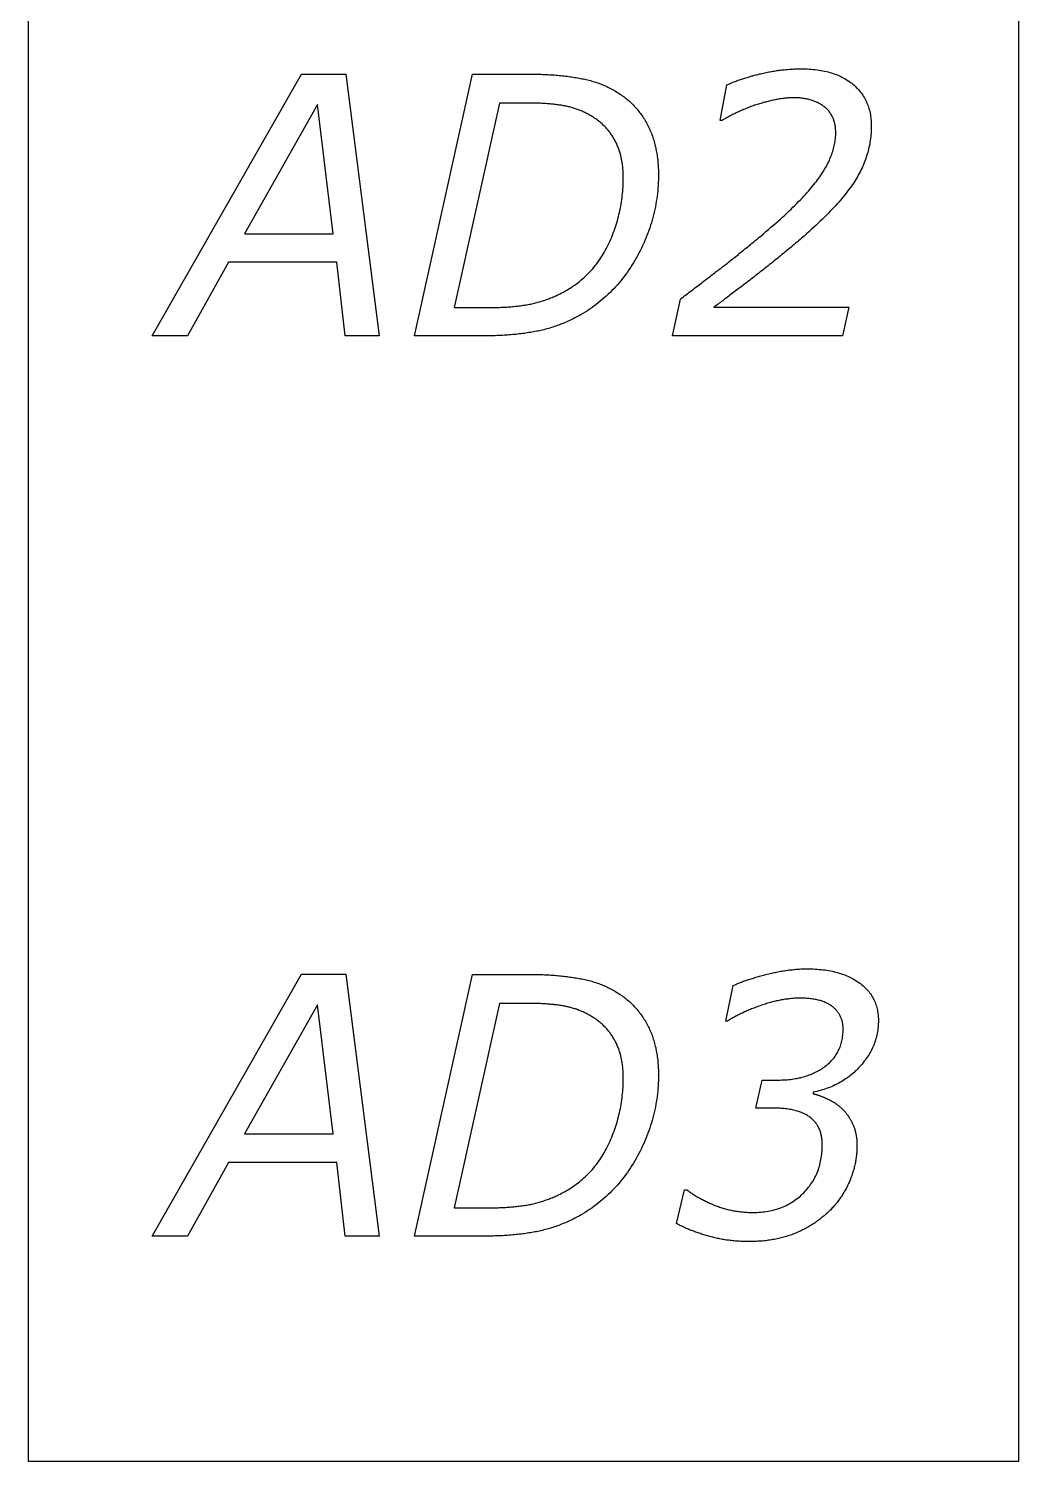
# Model space of a CAD drawing. Extents: x 0.1 to 3.8, y 0.1 to 10.9.
# Drawn here: x 0.062 to 1.938, y 0.062 to 2.778 of the extents above; entities that cross this region are included whole.
import ezdxf

# ---------------------------------------------------------------- set-up
doc = ezdxf.new("R2010")
doc.units = 0
doc.layers.add('CAPA_1', color=7, linetype='CONTINUOUS')

msp = doc.modelspace()

# ---------------------------------------------------------------- linework, layer by layer
at = {"layer": 'CAPA_1', "color": 7}
for points in [[(0.0621, 9.9379), (1.9379, 9.9379), (1.9379, 0.0621), (0.0621, 0.0621)], [(0.7263, 2.1955), (0.6622, 2.1955), (0.6462, 2.3352), (0.4412, 2.3352), (0.3632, 2.1955), (0.2965, 2.1955), (0.5794, 2.6918), (0.6631, 2.6918)], [(0.6392, 2.3892), (0.6095, 2.6342), (0.4715, 2.3892)], [(0.7263, 0.489), (0.6622, 0.489), (0.6462, 0.6287), (0.4412, 0.6287), (0.3632, 0.489), (0.2965, 0.489), (0.5794, 0.9853), (0.6631, 0.9853)], [(0.6392, 0.6827), (0.6095, 0.9276), (0.4715, 0.6827)]]:
    msp.add_lwpolyline(points, close=True, dxfattribs=at)
for points in [[(0.9218, 2.1954), (0.7934, 2.1954), (0.9033, 2.6917), (1.0138, 2.6917)], [(1.0138, 2.6917), (1.0171, 2.6917), (1.0204, 2.6916), (1.0237, 2.6916), (1.027, 2.6915), (1.0302, 2.6915), (1.0334, 2.6914), (1.0367, 2.6912), (1.0398, 2.6911), (1.043, 2.691), (1.0462, 2.6908), (1.0493, 2.6906), (1.0524, 2.6904), (1.0555, 2.6902), (1.0586, 2.69), (1.0617, 2.6898), (1.0647, 2.6895), (1.0677, 2.6892), (1.0707, 2.6889), (1.0737, 2.6886), (1.0767, 2.6883), (1.0796, 2.6879), (1.0825, 2.6875), (1.0854, 2.6872), (1.0883, 2.6868), (1.0912, 2.6863), (1.094, 2.6859), (1.0969, 2.6855), (1.0997, 2.685), (1.1025, 2.6845), (1.1052, 2.684), (1.108, 2.6835)], [(1.3855, 2.6711), (1.3871, 2.6719), (1.3888, 2.6727), (1.3905, 2.6734), (1.3922, 2.6742), (1.394, 2.6749), (1.3958, 2.6757), (1.3976, 2.6764), (1.3995, 2.6771), (1.4013, 2.6778), (1.4032, 2.6786), (1.4052, 2.6793), (1.4071, 2.68), (1.4091, 2.6807), (1.4111, 2.6814), (1.4132, 2.6821), (1.4153, 2.6828), (1.4174, 2.6835), (1.4195, 2.6841), (1.4217, 2.6848), (1.4239, 2.6855), (1.4261, 2.6861), (1.4284, 2.6868), (1.4307, 2.6875), (1.433, 2.6881), (1.4353, 2.6887), (1.4377, 2.6894), (1.4401, 2.69), (1.4425, 2.6906), (1.445, 2.6912), (1.4475, 2.6919), (1.45, 2.6925)], [(1.45, 2.6925), (1.4525, 2.6931), (1.4551, 2.6936), (1.4576, 2.6942), (1.4601, 2.6947), (1.4626, 2.6952), (1.4651, 2.6957), (1.4676, 2.6962), (1.4701, 2.6966), (1.4725, 2.697), (1.475, 2.6974), (1.4775, 2.6978), (1.4799, 2.6982), (1.4824, 2.6986), (1.4848, 2.6989), (1.4873, 2.6992), (1.4897, 2.6995), (1.4921, 2.6998), (1.4945, 2.7), (1.497, 2.7003), (1.4994, 2.7005), (1.5018, 2.7007), (1.5042, 2.7009), (1.5065, 2.7011), (1.5089, 2.7012), (1.5113, 2.7013), (1.5136, 2.7014), (1.516, 2.7015), (1.5184, 2.7016), (1.5207, 2.7016), (1.523, 2.7017), (1.5254, 2.7017)], [(1.5254, 2.7017), (1.5295, 2.7016), (1.5335, 2.7015), (1.5375, 2.7014), (1.5414, 2.7012), (1.5453, 2.7009), (1.5491, 2.7006), (1.5529, 2.7002), (1.5565, 2.6997), (1.5602, 2.6992), (1.5637, 2.6986), (1.5672, 2.698), (1.5707, 2.6973), (1.574, 2.6965), (1.5774, 2.6957), (1.5806, 2.6948), (1.5838, 2.6939), (1.5869, 2.6928), (1.59, 2.6918), (1.593, 2.6907), (1.596, 2.6895), (1.5989, 2.6882), (1.6017, 2.6869), (1.6045, 2.6855), (1.6072, 2.6841), (1.6098, 2.6826), (1.6124, 2.681), (1.6149, 2.6794), (1.6174, 2.6777), (1.6198, 2.676), (1.6221, 2.6742), (1.6244, 2.6723)], [(1.108, 2.6835), (1.1107, 2.683), (1.1135, 2.6825), (1.1162, 2.6819), (1.1189, 2.6814), (1.1216, 2.6807), (1.1243, 2.6801), (1.1269, 2.6794), (1.1296, 2.6786), (1.1322, 2.6778), (1.1348, 2.677), (1.1374, 2.6762), (1.14, 2.6753), (1.1426, 2.6744), (1.1451, 2.6734), (1.1477, 2.6724), (1.1502, 2.6714), (1.1527, 2.6703), (1.1552, 2.6692), (1.1577, 2.6681), (1.1601, 2.6669), (1.1626, 2.6657), (1.165, 2.6644), (1.1674, 2.6632), (1.1698, 2.6618), (1.1722, 2.6605), (1.1746, 2.6591), (1.1769, 2.6576), (1.1793, 2.6562), (1.1816, 2.6546), (1.1839, 2.6531), (1.1862, 2.6515)], [(1.3759, 2.6035), (1.3727, 2.6035), (1.3855, 2.6711)], [(1.6244, 2.6723), (1.6266, 2.6705), (1.6287, 2.6685), (1.6308, 2.6665), (1.6328, 2.6645), (1.6347, 2.6624), (1.6365, 2.6603), (1.6383, 2.6582), (1.64, 2.656), (1.6417, 2.6538), (1.6432, 2.6515), (1.6447, 2.6492), (1.6461, 2.6468), (1.6474, 2.6444), (1.6487, 2.6419), (1.6499, 2.6394), (1.651, 2.6369), (1.6521, 2.6343), (1.6531, 2.6317), (1.654, 2.629), (1.6548, 2.6263), (1.6556, 2.6236), (1.6563, 2.6208), (1.6569, 2.6179), (1.6574, 2.6151), (1.6579, 2.6121), (1.6583, 2.6092), (1.6586, 2.6062), (1.6589, 2.6031), (1.659, 2.6), (1.6591, 2.5969), (1.6592, 2.5937)], [(1.0074, 2.6368), (0.9547, 2.6368), (0.8685, 2.2491), (0.9346, 2.2491)], [(1.0818, 2.6306), (1.0799, 2.631), (1.0779, 2.6314), (1.076, 2.6318), (1.0739, 2.6321), (1.0719, 2.6325), (1.0698, 2.6328), (1.0677, 2.6331), (1.0656, 2.6334), (1.0634, 2.6337), (1.0612, 2.634), (1.059, 2.6342), (1.0567, 2.6345), (1.0544, 2.6347), (1.0521, 2.6349), (1.0497, 2.6351), (1.0473, 2.6353), (1.0449, 2.6355), (1.0424, 2.6357), (1.0399, 2.6359), (1.0374, 2.636), (1.0348, 2.6361), (1.0322, 2.6363), (1.0296, 2.6364), (1.0269, 2.6365), (1.0242, 2.6365), (1.0215, 2.6366), (1.0187, 2.6367), (1.0159, 2.6367), (1.0131, 2.6367), (1.0103, 2.6368), (1.0074, 2.6368)], [(1.1862, 2.6515), (1.1884, 2.65), (1.1905, 2.6484), (1.1926, 2.6468), (1.1947, 2.6452), (1.1967, 2.6435), (1.1987, 2.6418), (1.2007, 2.6401), (1.2026, 2.6383), (1.2045, 2.6365), (1.2064, 2.6347), (1.2082, 2.6329), (1.21, 2.631), (1.2118, 2.6291), (1.2135, 2.6271), (1.2152, 2.6252), (1.2169, 2.6232), (1.2185, 2.6211), (1.2201, 2.6191), (1.2217, 2.617), (1.2233, 2.6149), (1.2248, 2.6127), (1.2262, 2.6105), (1.2277, 2.6083), (1.2291, 2.6061), (1.2304, 2.6038), (1.2318, 2.6015), (1.2331, 2.5991), (1.2343, 2.5968), (1.2356, 2.5944), (1.2368, 2.592), (1.238, 2.5895)], [(1.4474, 2.6355), (1.4451, 2.6347), (1.4428, 2.634), (1.4404, 2.6332), (1.4381, 2.6325), (1.4357, 2.6316), (1.4334, 2.6308), (1.4311, 2.63), (1.4287, 2.6291), (1.4264, 2.6282), (1.4241, 2.6273), (1.4218, 2.6264), (1.4195, 2.6254), (1.4171, 2.6245), (1.4148, 2.6235), (1.4125, 2.6225), (1.4102, 2.6214), (1.4079, 2.6204), (1.4056, 2.6193), (1.4033, 2.6182), (1.401, 2.6171), (1.3987, 2.616), (1.3964, 2.6148), (1.3941, 2.6136), (1.3918, 2.6124), (1.3896, 2.6112), (1.3873, 2.61), (1.385, 2.6087), (1.3827, 2.6075), (1.3805, 2.6062), (1.3782, 2.6048), (1.3759, 2.6035)], [(1.5126, 2.6468), (1.5108, 2.6468), (1.5089, 2.6468), (1.507, 2.6467), (1.5051, 2.6466), (1.5032, 2.6465), (1.5013, 2.6464), (1.4993, 2.6462), (1.4974, 2.6461), (1.4954, 2.6459), (1.4934, 2.6456), (1.4914, 2.6454), (1.4893, 2.6451), (1.4873, 2.6448), (1.4852, 2.6445), (1.4831, 2.6442), (1.481, 2.6438), (1.4789, 2.6434), (1.4768, 2.643), (1.4746, 2.6425), (1.4725, 2.6421), (1.4703, 2.6416), (1.4681, 2.6411), (1.4659, 2.6406), (1.4636, 2.64), (1.4614, 2.6394), (1.4591, 2.6388), (1.4568, 2.6382), (1.4545, 2.6376), (1.4522, 2.6369), (1.4498, 2.6362), (1.4474, 2.6355)], [(1.5694, 2.6302), (1.568, 2.6312), (1.5665, 2.6322), (1.5651, 2.6332), (1.5635, 2.6342), (1.562, 2.6351), (1.5604, 2.636), (1.5588, 2.6368), (1.5572, 2.6376), (1.5556, 2.6384), (1.5539, 2.6392), (1.5522, 2.6399), (1.5505, 2.6406), (1.5487, 2.6412), (1.5469, 2.6418), (1.5451, 2.6424), (1.5433, 2.6429), (1.5414, 2.6434), (1.5395, 2.6439), (1.5376, 2.6443), (1.5357, 2.6447), (1.5337, 2.6451), (1.5317, 2.6454), (1.5297, 2.6457), (1.5277, 2.646), (1.5256, 2.6462), (1.5235, 2.6464), (1.5214, 2.6465), (1.5192, 2.6467), (1.517, 2.6467), (1.5148, 2.6468), (1.5126, 2.6468)], [(1.137, 2.6066), (1.1354, 2.6078), (1.1337, 2.6089), (1.132, 2.61), (1.1303, 2.6111), (1.1286, 2.6121), (1.1269, 2.6131), (1.1252, 2.6141), (1.1235, 2.6151), (1.1217, 2.6161), (1.12, 2.617), (1.1182, 2.6179), (1.1165, 2.6188), (1.1147, 2.6196), (1.113, 2.6204), (1.1112, 2.6212), (1.1094, 2.622), (1.1076, 2.6228), (1.1058, 2.6235), (1.104, 2.6242), (1.1022, 2.6249), (1.1004, 2.6255), (1.0986, 2.6261), (1.0967, 2.6267), (1.0949, 2.6273), (1.093, 2.6279), (1.0912, 2.6284), (1.0893, 2.6289), (1.0874, 2.6294), (1.0856, 2.6298), (1.0837, 2.6302), (1.0818, 2.6306)], [(1.5918, 2.5808), (1.5918, 2.5829), (1.5917, 2.585), (1.5916, 2.587), (1.5914, 2.589), (1.5912, 2.5909), (1.591, 2.5929), (1.5907, 2.5948), (1.5903, 2.5966), (1.5899, 2.5984), (1.5895, 2.6002), (1.589, 2.602), (1.5884, 2.6037), (1.5879, 2.6054), (1.5872, 2.6071), (1.5866, 2.6087), (1.5858, 2.6103), (1.5851, 2.6118), (1.5843, 2.6134), (1.5834, 2.6149), (1.5825, 2.6163), (1.5815, 2.6177), (1.5805, 2.6191), (1.5795, 2.6205), (1.5784, 2.6218), (1.5773, 2.6231), (1.5761, 2.6244), (1.5748, 2.6256), (1.5736, 2.6268), (1.5722, 2.6279), (1.5709, 2.6291), (1.5694, 2.6302)], [(1.176, 2.5607), (1.1752, 2.5624), (1.1743, 2.5642), (1.1734, 2.5659), (1.1725, 2.5677), (1.1715, 2.5694), (1.1705, 2.571), (1.1695, 2.5727), (1.1685, 2.5743), (1.1674, 2.5759), (1.1664, 2.5775), (1.1652, 2.5791), (1.1641, 2.5807), (1.1629, 2.5822), (1.1617, 2.5838), (1.1605, 2.5853), (1.1592, 2.5867), (1.158, 2.5882), (1.1566, 2.5896), (1.1553, 2.5911), (1.1539, 2.5925), (1.1525, 2.5939), (1.1511, 2.5952), (1.1497, 2.5966), (1.1482, 2.5979), (1.1467, 2.5992), (1.1451, 2.6005), (1.1436, 2.6018), (1.142, 2.603), (1.1404, 2.6042), (1.1387, 2.6054), (1.137, 2.6066)], [(1.238, 2.5895), (1.2391, 2.587), (1.2402, 2.5845), (1.2412, 2.582), (1.2423, 2.5795), (1.2433, 2.5769), (1.2442, 2.5743), (1.2451, 2.5717), (1.246, 2.569), (1.2468, 2.5664), (1.2476, 2.5637), (1.2484, 2.5609), (1.2491, 2.5582), (1.2498, 2.5554), (1.2505, 2.5526), (1.2511, 2.5498), (1.2516, 2.5469), (1.2522, 2.544), (1.2527, 2.5411), (1.2532, 2.5382), (1.2536, 2.5352), (1.254, 2.5322), (1.2543, 2.5292), (1.2546, 2.5261), (1.2549, 2.5231), (1.2552, 2.52), (1.2554, 2.5168), (1.2555, 2.5137), (1.2557, 2.5105), (1.2558, 2.5073), (1.2558, 2.5041), (1.2558, 2.5008)], [(1.5595, 2.4942), (1.5616, 2.4971), (1.5636, 2.4999), (1.5655, 2.5028), (1.5673, 2.5057), (1.5691, 2.5085), (1.5708, 2.5114), (1.5725, 2.5142), (1.574, 2.517), (1.5756, 2.5199), (1.577, 2.5227), (1.5784, 2.5255), (1.5797, 2.5283), (1.5809, 2.5312), (1.5821, 2.534), (1.5832, 2.5368), (1.5842, 2.5396), (1.5852, 2.5423), (1.5861, 2.5451), (1.587, 2.5479), (1.5877, 2.5507), (1.5884, 2.5534), (1.5891, 2.5562), (1.5896, 2.559), (1.5902, 2.5617), (1.5906, 2.5645), (1.591, 2.5672), (1.5913, 2.5699), (1.5915, 2.5727), (1.5917, 2.5754), (1.5918, 2.5781), (1.5918, 2.5808)], [(1.6592, 2.5937), (1.6592, 2.5902), (1.6591, 2.5868), (1.6589, 2.5834), (1.6587, 2.5799), (1.6584, 2.5765), (1.6581, 2.5731), (1.6577, 2.5697), (1.6572, 2.5664), (1.6567, 2.563), (1.6561, 2.5597), (1.6555, 2.5563), (1.6548, 2.553), (1.654, 2.5497), (1.6532, 2.5464), (1.6523, 2.5431), (1.6514, 2.5398), (1.6503, 2.5365), (1.6493, 2.5333), (1.6481, 2.53), (1.647, 2.5268), (1.6457, 2.5236), (1.6444, 2.5204), (1.643, 2.5172), (1.6416, 2.514), (1.6401, 2.5108), (1.6385, 2.5077), (1.6369, 2.5045), (1.6352, 2.5014), (1.6335, 2.4983), (1.6317, 2.4951), (1.6298, 2.492)], [(1.1891, 2.4954), (1.1891, 2.4978), (1.189, 2.5002), (1.189, 2.5026), (1.1889, 2.505), (1.1887, 2.5074), (1.1886, 2.5097), (1.1884, 2.512), (1.1882, 2.5143), (1.188, 2.5165), (1.1877, 2.5188), (1.1874, 2.521), (1.1871, 2.5232), (1.1868, 2.5254), (1.1864, 2.5275), (1.186, 2.5296), (1.1856, 2.5318), (1.1852, 2.5338), (1.1847, 2.5359), (1.1842, 2.5379), (1.1836, 2.54), (1.1831, 2.5419), (1.1825, 2.5439), (1.1819, 2.5459), (1.1812, 2.5478), (1.1806, 2.5497), (1.1799, 2.5516), (1.1792, 2.5534), (1.1784, 2.5553), (1.1776, 2.5571), (1.1768, 2.5589), (1.176, 2.5607)], [(1.2558, 2.5015), (1.2558, 2.4963), (1.2557, 2.4911), (1.2555, 2.4859), (1.2552, 2.4807), (1.2548, 2.4755), (1.2544, 2.4704), (1.2538, 2.4652), (1.2532, 2.4601), (1.2525, 2.455), (1.2517, 2.4499), (1.2508, 2.4449), (1.2499, 2.4399), (1.2489, 2.4348), (1.2478, 2.4298), (1.2466, 2.4248), (1.2453, 2.4199), (1.2439, 2.4149), (1.2425, 2.41), (1.241, 2.4051), (1.2394, 2.4002), (1.2377, 2.3953), (1.2359, 2.3904), (1.234, 2.3856), (1.2321, 2.3808), (1.2301, 2.376), (1.228, 2.3712), (1.2258, 2.3664), (1.2235, 2.3617), (1.2212, 2.3569), (1.2187, 2.3522), (1.2162, 2.3475)], [(1.2558, 2.5008), (1.2558, 2.5015)], [(1.1623, 2.3716), (1.164, 2.3754), (1.1656, 2.3791), (1.1672, 2.3829), (1.1687, 2.3867), (1.1702, 2.3905), (1.1716, 2.3943), (1.173, 2.3982), (1.1743, 2.402), (1.1756, 2.4059), (1.1768, 2.4098), (1.1779, 2.4137), (1.179, 2.4176), (1.18, 2.4215), (1.181, 2.4255), (1.1819, 2.4294), (1.1828, 2.4334), (1.1836, 2.4374), (1.1844, 2.4414), (1.1851, 2.4454), (1.1857, 2.4494), (1.1863, 2.4534), (1.1868, 2.4575), (1.1873, 2.4615), (1.1877, 2.4656), (1.1881, 2.4697), (1.1884, 2.4738), (1.1886, 2.478), (1.1888, 2.4821), (1.189, 2.4863), (1.1891, 2.4904), (1.1891, 2.4946)], [(1.1891, 2.4946), (1.1891, 2.4954)], [(1.4497, 2.3848), (1.4547, 2.389), (1.4595, 2.3931), (1.4643, 2.3972), (1.469, 2.4013), (1.4736, 2.4053), (1.4781, 2.4092), (1.4825, 2.4131), (1.4868, 2.417), (1.4911, 2.4208), (1.4952, 2.4246), (1.4992, 2.4284), (1.5031, 2.4321), (1.507, 2.4357), (1.5107, 2.4393), (1.5143, 2.4429), (1.5179, 2.4464), (1.5213, 2.4499), (1.5247, 2.4533), (1.5279, 2.4567), (1.5311, 2.4601), (1.5342, 2.4634), (1.5371, 2.4667), (1.54, 2.4699), (1.5428, 2.4731), (1.5455, 2.4762), (1.548, 2.4793), (1.5505, 2.4824), (1.5529, 2.4854), (1.5552, 2.4884), (1.5574, 2.4913), (1.5595, 2.4942)], [(1.6298, 2.492), (1.6279, 2.4889), (1.6258, 2.4858), (1.6237, 2.4826), (1.6215, 2.4795), (1.6192, 2.4762), (1.6168, 2.473), (1.6143, 2.4697), (1.6117, 2.4663), (1.609, 2.463), (1.6063, 2.4596), (1.6034, 2.4562), (1.6005, 2.4527), (1.5974, 2.4492), (1.5943, 2.4457), (1.5911, 2.4421), (1.5877, 2.4385), (1.5843, 2.4349), (1.5808, 2.4313), (1.5772, 2.4276), (1.5735, 2.4239), (1.5698, 2.4201), (1.5659, 2.4163), (1.5619, 2.4125), (1.5579, 2.4086), (1.5538, 2.4047), (1.5495, 2.4008), (1.5452, 2.3969), (1.5408, 2.3929), (1.5363, 2.3889), (1.5317, 2.3848), (1.527, 2.3807)], [(1.084, 2.2833), (1.0873, 2.2853), (1.0906, 2.2873), (1.0937, 2.2894), (1.0969, 2.2916), (1.1, 2.2938), (1.103, 2.2961), (1.106, 2.2985), (1.1089, 2.3009), (1.1118, 2.3033), (1.1146, 2.3058), (1.1174, 2.3084), (1.1201, 2.311), (1.1228, 2.3137), (1.1254, 2.3165), (1.128, 2.3193), (1.1305, 2.3221), (1.133, 2.325), (1.1354, 2.328), (1.1378, 2.331), (1.1401, 2.3341), (1.1424, 2.3372), (1.1446, 2.3404), (1.1468, 2.3436), (1.1489, 2.3469), (1.151, 2.3503), (1.153, 2.3537), (1.1549, 2.3572), (1.1568, 2.3607), (1.1587, 2.3643), (1.1605, 2.3679), (1.1623, 2.3716)], [(1.3737, 2.3235), (1.3757, 2.3251), (1.3778, 2.3267), (1.3799, 2.3284), (1.382, 2.33), (1.3842, 2.3317), (1.3864, 2.3334), (1.3886, 2.3352), (1.3908, 2.3369), (1.3931, 2.3387), (1.3954, 2.3406), (1.3977, 2.3424), (1.4001, 2.3443), (1.4024, 2.3462), (1.4048, 2.3481), (1.4073, 2.35), (1.4097, 2.352), (1.4122, 2.354), (1.4147, 2.3561), (1.4172, 2.3581), (1.4198, 2.3602), (1.4224, 2.3623), (1.425, 2.3644), (1.4276, 2.3666), (1.4303, 2.3688), (1.433, 2.371), (1.4357, 2.3732), (1.4384, 2.3755), (1.4412, 2.3778), (1.444, 2.3801), (1.4468, 2.3825), (1.4497, 2.3848)], [(1.527, 2.3807), (1.5241, 2.3783), (1.5213, 2.3759), (1.5185, 2.3734), (1.5156, 2.371), (1.5128, 2.3686), (1.5099, 2.3662), (1.5071, 2.3638), (1.5042, 2.3614), (1.5014, 2.359), (1.4985, 2.3566), (1.4956, 2.3542), (1.4927, 2.3518), (1.4898, 2.3495), (1.4869, 2.3471), (1.484, 2.3447), (1.4811, 2.3423), (1.4782, 2.34), (1.4753, 2.3376), (1.4724, 2.3353), (1.4695, 2.3329), (1.4665, 2.3306), (1.4636, 2.3282), (1.4606, 2.3259), (1.4577, 2.3236), (1.4547, 2.3212), (1.4518, 2.3189), (1.4488, 2.3166), (1.4459, 2.3143), (1.4429, 2.312), (1.4399, 2.3097), (1.4369, 2.3074)], [(1.2162, 2.3475), (1.2136, 2.3429), (1.211, 2.3383), (1.2083, 2.3338), (1.2055, 2.3293), (1.2027, 2.325), (1.1998, 2.3206), (1.1969, 2.3164), (1.1939, 2.3122), (1.1908, 2.3081), (1.1877, 2.3041), (1.1845, 2.3001), (1.1812, 2.2962), (1.1779, 2.2924), (1.1745, 2.2886), (1.1711, 2.2849), (1.1676, 2.2813), (1.1641, 2.2778), (1.1604, 2.2743), (1.1568, 2.2709), (1.153, 2.2675), (1.1492, 2.2642), (1.1454, 2.261), (1.1415, 2.2579), (1.1375, 2.2548), (1.1335, 2.2518), (1.1294, 2.2489), (1.1252, 2.246), (1.121, 2.2432), (1.1167, 2.2405), (1.1124, 2.2378), (1.108, 2.2352)], [(1.2974, 2.2652), (1.3002, 2.2674), (1.3031, 2.2696), (1.3059, 2.2718), (1.3087, 2.2739), (1.3115, 2.276), (1.3143, 2.2781), (1.317, 2.2802), (1.3197, 2.2822), (1.3223, 2.2843), (1.325, 2.2863), (1.3276, 2.2883), (1.3302, 2.2902), (1.3327, 2.2922), (1.3352, 2.2941), (1.3377, 2.296), (1.3402, 2.2979), (1.3426, 2.2998), (1.345, 2.3016), (1.3474, 2.3034), (1.3497, 2.3052), (1.3521, 2.307), (1.3543, 2.3087), (1.3566, 2.3105), (1.3588, 2.3122), (1.361, 2.3139), (1.3632, 2.3155), (1.3654, 2.3172), (1.3675, 2.3188), (1.3696, 2.3204), (1.3716, 2.322), (1.3737, 2.3235)], [(1.016, 2.2563), (1.0183, 2.2568), (1.0206, 2.2574), (1.0229, 2.258), (1.0252, 2.2586), (1.0275, 2.2592), (1.0298, 2.2598), (1.0321, 2.2605), (1.0343, 2.2612), (1.0366, 2.2619), (1.0388, 2.2627), (1.0411, 2.2634), (1.0433, 2.2642), (1.0455, 2.265), (1.0477, 2.2658), (1.05, 2.2667), (1.0521, 2.2676), (1.0543, 2.2684), (1.0565, 2.2694), (1.0587, 2.2703), (1.0608, 2.2713), (1.063, 2.2722), (1.0651, 2.2732), (1.0673, 2.2743), (1.0694, 2.2753), (1.0715, 2.2764), (1.0736, 2.2775), (1.0757, 2.2786), (1.0778, 2.2797), (1.0799, 2.2809), (1.082, 2.2821), (1.084, 2.2833)], [(1.4369, 2.3074), (1.434, 2.3051), (1.431, 2.3029), (1.4282, 2.3006), (1.4253, 2.2985), (1.4225, 2.2963), (1.4197, 2.2942), (1.417, 2.2921), (1.4142, 2.29), (1.4116, 2.2879), (1.4089, 2.2859), (1.4063, 2.2839), (1.4037, 2.282), (1.4012, 2.28), (1.3986, 2.2781), (1.3961, 2.2762), (1.3937, 2.2744), (1.3913, 2.2725), (1.3889, 2.2707), (1.3865, 2.2689), (1.3842, 2.2672), (1.3819, 2.2655), (1.3797, 2.2638), (1.3775, 2.2621), (1.3753, 2.2605), (1.3731, 2.2588), (1.371, 2.2573), (1.3689, 2.2557), (1.3669, 2.2542), (1.3648, 2.2527), (1.3629, 2.2512), (1.3609, 2.2497)], [(0.9346, 2.2491), (0.9375, 2.2491), (0.9404, 2.2492), (0.9433, 2.2492), (0.9462, 2.2493), (0.949, 2.2493), (0.9519, 2.2494), (0.9547, 2.2495), (0.9575, 2.2496), (0.9602, 2.2497), (0.963, 2.2499), (0.9657, 2.25), (0.9684, 2.2502), (0.9711, 2.2504), (0.9738, 2.2506), (0.9764, 2.2508), (0.9791, 2.251), (0.9817, 2.2513), (0.9843, 2.2515), (0.9868, 2.2518), (0.9894, 2.2521), (0.9919, 2.2524), (0.9944, 2.2527), (0.9969, 2.2531), (0.9993, 2.2534), (1.0018, 2.2538), (1.0042, 2.2542), (1.0066, 2.2546), (1.009, 2.255), (1.0113, 2.2554), (1.0137, 2.2558), (1.016, 2.2563)], [(1.6046, 2.1955), (1.2823, 2.1955), (1.2974, 2.2652)], [(1.108, 2.2352), (1.1053, 2.2337), (1.1025, 2.2322), (1.0998, 2.2308), (1.0971, 2.2294), (1.0943, 2.228), (1.0916, 2.2266), (1.0888, 2.2253), (1.0861, 2.224), (1.0833, 2.2228), (1.0806, 2.2216), (1.0778, 2.2204), (1.0751, 2.2192), (1.0723, 2.2181), (1.0695, 2.217), (1.0667, 2.216), (1.0639, 2.2149), (1.0612, 2.2139), (1.0584, 2.213), (1.0556, 2.2121), (1.0528, 2.2112), (1.05, 2.2103), (1.0472, 2.2095), (1.0444, 2.2087), (1.0416, 2.2079), (1.0387, 2.2072), (1.0359, 2.2065), (1.0331, 2.2059), (1.0303, 2.2052), (1.0274, 2.2046), (1.0246, 2.2041), (1.0217, 2.2035)], [(1.3609, 2.2497), (1.6164, 2.2497), (1.6046, 2.1955)], [(1.0217, 2.2035), (1.0189, 2.203), (1.016, 2.2025), (1.0131, 2.202), (1.0102, 2.2016), (1.0072, 2.2011), (1.0042, 2.2007), (1.0012, 2.2003), (0.9982, 2.1999), (0.9952, 2.1995), (0.9921, 2.1991), (0.989, 2.1988), (0.9859, 2.1984), (0.9827, 2.1981), (0.9795, 2.1978), (0.9763, 2.1975), (0.9731, 2.1973), (0.9699, 2.197), (0.9666, 2.1968), (0.9633, 2.1966), (0.96, 2.1964), (0.9566, 2.1962), (0.9532, 2.1961), (0.9498, 2.1959), (0.9464, 2.1958), (0.943, 2.1957), (0.9395, 2.1956), (0.936, 2.1955), (0.9325, 2.1954), (0.929, 2.1954), (0.9254, 2.1954), (0.9218, 2.1954)], [(0.9218, 0.4888), (0.7934, 0.4888), (0.9033, 0.9851), (1.0138, 0.9851)], [(1.0138, 0.9851), (1.0171, 0.9851), (1.0204, 0.9851), (1.0237, 0.9851), (1.027, 0.985), (1.0302, 0.9849), (1.0334, 0.9848), (1.0367, 0.9847), (1.0398, 0.9846), (1.043, 0.9845), (1.0462, 0.9843), (1.0493, 0.9841), (1.0524, 0.9839), (1.0555, 0.9837), (1.0586, 0.9835), (1.0617, 0.9832), (1.0647, 0.983), (1.0677, 0.9827), (1.0707, 0.9824), (1.0737, 0.9821), (1.0767, 0.9817), (1.0796, 0.9814), (1.0825, 0.981), (1.0854, 0.9806), (1.0883, 0.9802), (1.0912, 0.9798), (1.094, 0.9794), (1.0969, 0.9789), (1.0997, 0.9785), (1.1025, 0.978), (1.1052, 0.9775), (1.108, 0.977)], [(1.3973, 0.9641), (1.399, 0.9649), (1.4007, 0.9656), (1.4024, 0.9663), (1.4041, 0.9671), (1.4059, 0.9678), (1.4077, 0.9685), (1.4095, 0.9693), (1.4114, 0.97), (1.4133, 0.9707), (1.4152, 0.9714), (1.4172, 0.9721), (1.4191, 0.9728), (1.4211, 0.9735), (1.4232, 0.9742), (1.4252, 0.9749), (1.4273, 0.9756), (1.4295, 0.9763), (1.4316, 0.977), (1.4338, 0.9777), (1.436, 0.9783), (1.4382, 0.979), (1.4405, 0.9797), (1.4428, 0.9803), (1.4451, 0.981), (1.4474, 0.9816), (1.4498, 0.9823), (1.4522, 0.9829), (1.4547, 0.9836), (1.4571, 0.9842), (1.4596, 0.9848), (1.4621, 0.9855)], [(1.4621, 0.9855), (1.4647, 0.9861), (1.4672, 0.9867), (1.4698, 0.9873), (1.4723, 0.9879), (1.4748, 0.9885), (1.4773, 0.989), (1.4798, 0.9896), (1.4823, 0.9901), (1.4848, 0.9905), (1.4873, 0.991), (1.4897, 0.9914), (1.4922, 0.9918), (1.4946, 0.9922), (1.4971, 0.9926), (1.4995, 0.993), (1.5019, 0.9933), (1.5043, 0.9936), (1.5067, 0.9939), (1.5091, 0.9941), (1.5115, 0.9944), (1.5139, 0.9946), (1.5163, 0.9948), (1.5186, 0.995), (1.521, 0.9952), (1.5233, 0.9953), (1.5256, 0.9954), (1.528, 0.9955), (1.5303, 0.9956), (1.5326, 0.9956), (1.5349, 0.9957), (1.5372, 0.9957)], [(1.5372, 0.9957), (1.5412, 0.9956), (1.5452, 0.9956), (1.5491, 0.9954), (1.553, 0.9952), (1.5568, 0.995), (1.5605, 0.9947), (1.5642, 0.9943), (1.5679, 0.9939), (1.5715, 0.9935), (1.575, 0.9929), (1.5785, 0.9924), (1.5819, 0.9917), (1.5852, 0.991), (1.5885, 0.9903), (1.5918, 0.9895), (1.595, 0.9887), (1.5981, 0.9877), (1.6012, 0.9868), (1.6042, 0.9858), (1.6072, 0.9847), (1.6101, 0.9836), (1.613, 0.9824), (1.6158, 0.9812), (1.6185, 0.9799), (1.6212, 0.9785), (1.6238, 0.9771), (1.6264, 0.9757), (1.6289, 0.9742), (1.6314, 0.9726), (1.6338, 0.971), (1.6362, 0.9693)], [(1.108, 0.977), (1.1107, 0.9765), (1.1135, 0.976), (1.1162, 0.9754), (1.1189, 0.9748), (1.1216, 0.9742), (1.1243, 0.9735), (1.1269, 0.9728), (1.1296, 0.9721), (1.1322, 0.9713), (1.1348, 0.9705), (1.1374, 0.9697), (1.14, 0.9688), (1.1426, 0.9679), (1.1451, 0.9669), (1.1477, 0.9659), (1.1502, 0.9649), (1.1527, 0.9638), (1.1552, 0.9627), (1.1577, 0.9616), (1.1601, 0.9604), (1.1626, 0.9592), (1.165, 0.9579), (1.1674, 0.9566), (1.1698, 0.9553), (1.1722, 0.9539), (1.1746, 0.9525), (1.1769, 0.9511), (1.1793, 0.9496), (1.1816, 0.9481), (1.1839, 0.9466), (1.1862, 0.945)], [(1.3868, 0.8968), (1.3836, 0.8968), (1.3973, 0.9641)], [(1.6362, 0.9693), (1.6385, 0.9676), (1.6407, 0.9659), (1.6429, 0.9641), (1.645, 0.9623), (1.647, 0.9604), (1.6489, 0.9585), (1.6508, 0.9566), (1.6526, 0.9546), (1.6543, 0.9526), (1.6559, 0.9505), (1.6574, 0.9484), (1.6589, 0.9463), (1.6603, 0.9441), (1.6616, 0.9419), (1.6629, 0.9396), (1.6641, 0.9373), (1.6652, 0.935), (1.6662, 0.9326), (1.6671, 0.9302), (1.668, 0.9277), (1.6688, 0.9252), (1.6695, 0.9227), (1.6702, 0.9201), (1.6707, 0.9175), (1.6712, 0.9148), (1.6716, 0.9121), (1.672, 0.9094), (1.6723, 0.9066), (1.6724, 0.9038), (1.6726, 0.9009), (1.6726, 0.898)], [(1.0074, 0.9303), (0.9547, 0.9303), (0.8685, 0.5426), (0.9346, 0.5426)], [(1.0818, 0.9241), (1.0799, 0.9245), (1.0779, 0.9249), (1.076, 0.9253), (1.0739, 0.9256), (1.0719, 0.9259), (1.0698, 0.9263), (1.0677, 0.9266), (1.0656, 0.9269), (1.0634, 0.9272), (1.0612, 0.9274), (1.059, 0.9277), (1.0567, 0.9279), (1.0544, 0.9282), (1.0521, 0.9284), (1.0497, 0.9286), (1.0473, 0.9288), (1.0449, 0.929), (1.0424, 0.9292), (1.0399, 0.9293), (1.0374, 0.9295), (1.0348, 0.9296), (1.0322, 0.9297), (1.0296, 0.9298), (1.0269, 0.9299), (1.0242, 0.93), (1.0215, 0.9301), (1.0187, 0.9301), (1.0159, 0.9302), (1.0131, 0.9302), (1.0103, 0.9302), (1.0074, 0.9303)], [(1.137, 0.9001), (1.1354, 0.9013), (1.1337, 0.9024), (1.132, 0.9035), (1.1303, 0.9046), (1.1286, 0.9056), (1.1269, 0.9066), (1.1252, 0.9076), (1.1235, 0.9086), (1.1217, 0.9095), (1.12, 0.9105), (1.1182, 0.9114), (1.1165, 0.9122), (1.1147, 0.9131), (1.113, 0.9139), (1.1112, 0.9147), (1.1094, 0.9155), (1.1076, 0.9162), (1.1058, 0.917), (1.104, 0.9177), (1.1022, 0.9183), (1.1004, 0.919), (1.0986, 0.9196), (1.0967, 0.9202), (1.0949, 0.9208), (1.093, 0.9213), (1.0912, 0.9219), (1.0893, 0.9224), (1.0874, 0.9228), (1.0856, 0.9233), (1.0837, 0.9237), (1.0818, 0.9241)], [(1.1862, 0.945), (1.1884, 0.9434), (1.1905, 0.9419), (1.1926, 0.9403), (1.1947, 0.9386), (1.1967, 0.937), (1.1987, 0.9353), (1.2007, 0.9335), (1.2026, 0.9318), (1.2045, 0.93), (1.2064, 0.9282), (1.2082, 0.9263), (1.21, 0.9245), (1.2118, 0.9225), (1.2135, 0.9206), (1.2152, 0.9186), (1.2169, 0.9166), (1.2185, 0.9146), (1.2201, 0.9125), (1.2217, 0.9105), (1.2233, 0.9083), (1.2248, 0.9062), (1.2262, 0.904), (1.2277, 0.9018), (1.2291, 0.8995), (1.2304, 0.8973), (1.2318, 0.895), (1.2331, 0.8926), (1.2343, 0.8903), (1.2356, 0.8879), (1.2368, 0.8854), (1.238, 0.883)], [(1.4535, 0.9274), (1.4511, 0.9266), (1.4487, 0.9258), (1.4463, 0.9249), (1.4439, 0.9241), (1.4416, 0.9232), (1.4392, 0.9223), (1.4369, 0.9214), (1.4346, 0.9205), (1.4324, 0.9196), (1.4301, 0.9187), (1.4279, 0.9178), (1.4256, 0.9168), (1.4234, 0.9159), (1.4212, 0.9149), (1.4191, 0.9139), (1.4169, 0.9129), (1.4148, 0.9119), (1.4127, 0.9109), (1.4106, 0.9099), (1.4085, 0.9089), (1.4064, 0.9078), (1.4044, 0.9068), (1.4023, 0.9057), (1.4003, 0.9046), (1.3983, 0.9035), (1.3964, 0.9024), (1.3944, 0.9013), (1.3925, 0.9002), (1.3906, 0.8991), (1.3886, 0.8979), (1.3868, 0.8968)], [(1.5244, 0.9401), (1.5223, 0.9401), (1.5201, 0.94), (1.5179, 0.94), (1.5158, 0.9399), (1.5136, 0.9398), (1.5114, 0.9396), (1.5092, 0.9395), (1.507, 0.9393), (1.5047, 0.939), (1.5025, 0.9388), (1.5003, 0.9385), (1.498, 0.9382), (1.4958, 0.9379), (1.4935, 0.9375), (1.4912, 0.9371), (1.4889, 0.9367), (1.4866, 0.9363), (1.4843, 0.9358), (1.482, 0.9353), (1.4797, 0.9348), (1.4774, 0.9343), (1.475, 0.9337), (1.4727, 0.9331), (1.4703, 0.9325), (1.4679, 0.9319), (1.4656, 0.9312), (1.4632, 0.9305), (1.4608, 0.9298), (1.4584, 0.929), (1.4559, 0.9282), (1.4535, 0.9274)], [(1.5851, 0.9245), (1.5837, 0.9255), (1.5824, 0.9264), (1.5809, 0.9273), (1.5795, 0.9282), (1.578, 0.9291), (1.5764, 0.9299), (1.5748, 0.9307), (1.5732, 0.9315), (1.5716, 0.9322), (1.5698, 0.9329), (1.5681, 0.9336), (1.5663, 0.9342), (1.5645, 0.9348), (1.5626, 0.9354), (1.5607, 0.9359), (1.5587, 0.9364), (1.5567, 0.9369), (1.5547, 0.9374), (1.5526, 0.9378), (1.5505, 0.9381), (1.5483, 0.9385), (1.5461, 0.9388), (1.5439, 0.9391), (1.5416, 0.9393), (1.5392, 0.9395), (1.5369, 0.9397), (1.5345, 0.9398), (1.532, 0.94), (1.5295, 0.94), (1.527, 0.9401), (1.5244, 0.9401)], [(1.6058, 0.8808), (1.6058, 0.8826), (1.6058, 0.8844), (1.6057, 0.8861), (1.6055, 0.8879), (1.6053, 0.8896), (1.6051, 0.8912), (1.6048, 0.8929), (1.6045, 0.8945), (1.6041, 0.8961), (1.6037, 0.8976), (1.6032, 0.8992), (1.6027, 0.9007), (1.6022, 0.9022), (1.6016, 0.9036), (1.601, 0.905), (1.6003, 0.9064), (1.5996, 0.9078), (1.5988, 0.9092), (1.598, 0.9105), (1.5972, 0.9118), (1.5963, 0.9131), (1.5954, 0.9144), (1.5944, 0.9156), (1.5934, 0.9168), (1.5923, 0.918), (1.5912, 0.9191), (1.5901, 0.9202), (1.5889, 0.9213), (1.5877, 0.9224), (1.5864, 0.9234), (1.5851, 0.9245)], [(1.176, 0.8541), (1.1752, 0.8559), (1.1743, 0.8577), (1.1734, 0.8594), (1.1725, 0.8611), (1.1715, 0.8628), (1.1705, 0.8645), (1.1695, 0.8662), (1.1685, 0.8678), (1.1674, 0.8694), (1.1664, 0.871), (1.1652, 0.8726), (1.1641, 0.8742), (1.1629, 0.8757), (1.1617, 0.8772), (1.1605, 0.8787), (1.1592, 0.8802), (1.158, 0.8817), (1.1566, 0.8831), (1.1553, 0.8845), (1.1539, 0.886), (1.1525, 0.8873), (1.1511, 0.8887), (1.1497, 0.89), (1.1482, 0.8914), (1.1467, 0.8927), (1.1451, 0.894), (1.1436, 0.8952), (1.142, 0.8965), (1.1404, 0.8977), (1.1387, 0.8989), (1.137, 0.9001)], [(1.6726, 0.898), (1.6726, 0.8948), (1.6724, 0.8917), (1.6723, 0.8886), (1.672, 0.8855), (1.6717, 0.8824), (1.6713, 0.8793), (1.6708, 0.8763), (1.6703, 0.8733), (1.6696, 0.8703), (1.6689, 0.8673), (1.6682, 0.8644), (1.6673, 0.8615), (1.6664, 0.8586), (1.6654, 0.8557), (1.6644, 0.8528), (1.6632, 0.85), (1.662, 0.8472), (1.6607, 0.8444), (1.6594, 0.8417), (1.658, 0.8389), (1.6565, 0.8362), (1.6549, 0.8335), (1.6533, 0.8309), (1.6515, 0.8282), (1.6497, 0.8256), (1.6479, 0.823), (1.6459, 0.8204), (1.6439, 0.8179), (1.6418, 0.8153), (1.6397, 0.8128), (1.6375, 0.8104)], [(1.238, 0.883), (1.2391, 0.8805), (1.2402, 0.878), (1.2412, 0.8755), (1.2423, 0.873), (1.2433, 0.8704), (1.2442, 0.8678), (1.2451, 0.8652), (1.246, 0.8625), (1.2468, 0.8598), (1.2476, 0.8571), (1.2484, 0.8544), (1.2491, 0.8517), (1.2498, 0.8489), (1.2505, 0.8461), (1.2511, 0.8432), (1.2516, 0.8404), (1.2522, 0.8375), (1.2527, 0.8346), (1.2532, 0.8316), (1.2536, 0.8287), (1.254, 0.8257), (1.2543, 0.8227), (1.2546, 0.8196), (1.2549, 0.8165), (1.2552, 0.8134), (1.2554, 0.8103), (1.2555, 0.8072), (1.2557, 0.804), (1.2558, 0.8008), (1.2558, 0.7976), (1.2558, 0.7943)], [(1.5714, 0.8106), (1.5735, 0.8123), (1.5757, 0.814), (1.5777, 0.8158), (1.5797, 0.8176), (1.5816, 0.8194), (1.5834, 0.8213), (1.5852, 0.8232), (1.5869, 0.8252), (1.5885, 0.8272), (1.59, 0.8292), (1.5915, 0.8313), (1.5929, 0.8334), (1.5942, 0.8356), (1.5955, 0.8377), (1.5967, 0.84), (1.5978, 0.8422), (1.5988, 0.8446), (1.5998, 0.8469), (1.6007, 0.8493), (1.6015, 0.8517), (1.6023, 0.8542), (1.6029, 0.8567), (1.6035, 0.8592), (1.6041, 0.8618), (1.6046, 0.8644), (1.6049, 0.867), (1.6053, 0.8697), (1.6055, 0.8724), (1.6057, 0.8752), (1.6058, 0.878), (1.6058, 0.8808)], [(1.1891, 0.7889), (1.1891, 0.7913), (1.189, 0.7937), (1.189, 0.7961), (1.1889, 0.7985), (1.1887, 0.8008), (1.1886, 0.8032), (1.1884, 0.8055), (1.1882, 0.8078), (1.188, 0.81), (1.1877, 0.8123), (1.1874, 0.8145), (1.1871, 0.8167), (1.1868, 0.8188), (1.1864, 0.821), (1.186, 0.8231), (1.1856, 0.8252), (1.1852, 0.8273), (1.1847, 0.8294), (1.1842, 0.8314), (1.1836, 0.8334), (1.1831, 0.8354), (1.1825, 0.8374), (1.1819, 0.8393), (1.1812, 0.8413), (1.1806, 0.8432), (1.1799, 0.8451), (1.1792, 0.8469), (1.1784, 0.8488), (1.1776, 0.8506), (1.1768, 0.8524), (1.176, 0.8541)], [(1.1623, 0.6651), (1.164, 0.6689), (1.1656, 0.6726), (1.1672, 0.6764), (1.1687, 0.6802), (1.1702, 0.684), (1.1716, 0.6878), (1.173, 0.6917), (1.1743, 0.6955), (1.1756, 0.6994), (1.1768, 0.7033), (1.1779, 0.7072), (1.179, 0.7111), (1.18, 0.715), (1.181, 0.7189), (1.1819, 0.7229), (1.1828, 0.7269), (1.1836, 0.7308), (1.1844, 0.7348), (1.1851, 0.7388), (1.1857, 0.7429), (1.1863, 0.7469), (1.1868, 0.751), (1.1873, 0.755), (1.1877, 0.7591), (1.1881, 0.7632), (1.1884, 0.7673), (1.1886, 0.7714), (1.1888, 0.7756), (1.189, 0.7797), (1.1891, 0.7839), (1.1891, 0.7881)], [(1.1891, 0.7881), (1.1891, 0.7889)], [(1.2558, 0.795), (1.2558, 0.7898), (1.2557, 0.7845), (1.2555, 0.7793), (1.2552, 0.7741), (1.2548, 0.769), (1.2544, 0.7638), (1.2538, 0.7587), (1.2532, 0.7536), (1.2525, 0.7485), (1.2517, 0.7434), (1.2508, 0.7384), (1.2499, 0.7333), (1.2489, 0.7283), (1.2478, 0.7233), (1.2466, 0.7183), (1.2453, 0.7134), (1.2439, 0.7084), (1.2425, 0.7035), (1.241, 0.6986), (1.2394, 0.6937), (1.2377, 0.6888), (1.2359, 0.6839), (1.234, 0.6791), (1.2321, 0.6743), (1.2301, 0.6695), (1.228, 0.6647), (1.2258, 0.6599), (1.2235, 0.6551), (1.2212, 0.6504), (1.2187, 0.6457), (1.2162, 0.641)], [(1.2558, 0.7943), (1.2558, 0.795)], [(1.4829, 0.7849), (1.4864, 0.7849), (1.4898, 0.785), (1.4932, 0.7852), (1.4965, 0.7853), (1.4998, 0.7856), (1.5031, 0.7859), (1.5063, 0.7862), (1.5095, 0.7866), (1.5126, 0.7871), (1.5157, 0.7876), (1.5187, 0.7881), (1.5218, 0.7888), (1.5247, 0.7894), (1.5277, 0.7901), (1.5306, 0.7909), (1.5334, 0.7917), (1.5362, 0.7926), (1.539, 0.7936), (1.5417, 0.7946), (1.5444, 0.7956), (1.5471, 0.7967), (1.5497, 0.7978), (1.5523, 0.799), (1.5548, 0.8003), (1.5573, 0.8016), (1.5597, 0.803), (1.5621, 0.8044), (1.5645, 0.8058), (1.5668, 0.8074), (1.5691, 0.8089), (1.5714, 0.8106)], [(1.6375, 0.8104), (1.6352, 0.8079), (1.6329, 0.8056), (1.6306, 0.8033), (1.6282, 0.801), (1.6258, 0.7988), (1.6233, 0.7967), (1.6208, 0.7946), (1.6183, 0.7926), (1.6157, 0.7906), (1.6131, 0.7887), (1.6104, 0.7869), (1.6077, 0.7851), (1.605, 0.7834), (1.6022, 0.7817), (1.5994, 0.7801), (1.5966, 0.7785), (1.5937, 0.777), (1.5908, 0.7756), (1.5878, 0.7742), (1.5848, 0.7728), (1.5818, 0.7716), (1.5787, 0.7704), (1.5756, 0.7692), (1.5725, 0.7681), (1.5693, 0.7671), (1.566, 0.7661), (1.5628, 0.7652), (1.5595, 0.7643), (1.5561, 0.7635), (1.5527, 0.7627), (1.5493, 0.762)], [(1.4704, 0.7319), (1.4401, 0.7319), (1.4526, 0.7849), (1.4829, 0.7849)], [(1.5493, 0.762), (1.5493, 0.759)], [(1.5493, 0.759), (1.5501, 0.7588), (1.5509, 0.7586), (1.5518, 0.7583), (1.5526, 0.7581), (1.5534, 0.7579), (1.5542, 0.7576), (1.5551, 0.7574), (1.5559, 0.7571), (1.5568, 0.7568), (1.5576, 0.7566), (1.5585, 0.7563), (1.5593, 0.756), (1.5602, 0.7557), (1.5611, 0.7554), (1.562, 0.755), (1.5629, 0.7547), (1.5637, 0.7544), (1.5646, 0.754), (1.5655, 0.7537), (1.5665, 0.7533), (1.5674, 0.7529), (1.5683, 0.7526), (1.5692, 0.7522), (1.5701, 0.7518), (1.5711, 0.7514), (1.572, 0.751), (1.573, 0.7505), (1.5739, 0.7501), (1.5749, 0.7497), (1.5758, 0.7492), (1.5768, 0.7488)], [(1.5768, 0.7488), (1.5778, 0.7483), (1.5787, 0.7478), (1.5797, 0.7473), (1.5807, 0.7468), (1.5816, 0.7464), (1.5826, 0.7458), (1.5835, 0.7453), (1.5844, 0.7448), (1.5854, 0.7443), (1.5863, 0.7438), (1.5872, 0.7432), (1.5881, 0.7427), (1.589, 0.7421), (1.5898, 0.7415), (1.5907, 0.741), (1.5916, 0.7404), (1.5924, 0.7398), (1.5933, 0.7392), (1.5941, 0.7386), (1.595, 0.738), (1.5958, 0.7374), (1.5966, 0.7368), (1.5974, 0.7361), (1.5982, 0.7355), (1.599, 0.7348), (1.5998, 0.7342), (1.6006, 0.7335), (1.6013, 0.7328), (1.6021, 0.7322), (1.6029, 0.7315), (1.6036, 0.7308)], [(1.5429, 0.7145), (1.5414, 0.7156), (1.5398, 0.7167), (1.5382, 0.7177), (1.5365, 0.7187), (1.5347, 0.7197), (1.5329, 0.7206), (1.5311, 0.7215), (1.5292, 0.7223), (1.5272, 0.7231), (1.5252, 0.7239), (1.5231, 0.7247), (1.521, 0.7254), (1.5188, 0.726), (1.5166, 0.7267), (1.5143, 0.7273), (1.512, 0.7278), (1.5096, 0.7284), (1.5071, 0.7288), (1.5046, 0.7293), (1.5021, 0.7297), (1.4995, 0.7301), (1.4968, 0.7304), (1.4941, 0.7307), (1.4913, 0.731), (1.4885, 0.7312), (1.4856, 0.7314), (1.4827, 0.7316), (1.4797, 0.7317), (1.4767, 0.7318), (1.4736, 0.7319), (1.4704, 0.7319)], [(1.5662, 0.6622), (1.5662, 0.6645), (1.5661, 0.6667), (1.566, 0.6688), (1.5659, 0.671), (1.5656, 0.6731), (1.5654, 0.6751), (1.5651, 0.6771), (1.5647, 0.6791), (1.5643, 0.6811), (1.5638, 0.683), (1.5633, 0.6849), (1.5628, 0.6867), (1.5621, 0.6885), (1.5615, 0.6902), (1.5608, 0.692), (1.56, 0.6937), (1.5592, 0.6953), (1.5584, 0.6969), (1.5575, 0.6985), (1.5565, 0.7), (1.5555, 0.7015), (1.5545, 0.703), (1.5534, 0.7044), (1.5523, 0.7058), (1.5511, 0.7072), (1.5498, 0.7085), (1.5486, 0.7098), (1.5472, 0.711), (1.5458, 0.7122), (1.5444, 0.7134), (1.5429, 0.7145)], [(1.6036, 0.7308), (1.6044, 0.73), (1.6052, 0.7293), (1.6059, 0.7285), (1.6067, 0.7277), (1.6074, 0.727), (1.6082, 0.7262), (1.6089, 0.7253), (1.6096, 0.7245), (1.6103, 0.7237), (1.611, 0.7228), (1.6117, 0.722), (1.6124, 0.7211), (1.6131, 0.7202), (1.6137, 0.7193), (1.6144, 0.7184), (1.615, 0.7175), (1.6157, 0.7165), (1.6163, 0.7156), (1.6169, 0.7146), (1.6175, 0.7136), (1.6181, 0.7126), (1.6187, 0.7116), (1.6193, 0.7106), (1.6199, 0.7096), (1.6205, 0.7086), (1.621, 0.7075), (1.6216, 0.7064), (1.6221, 0.7054), (1.6227, 0.7043), (1.6232, 0.7032), (1.6237, 0.7021)], [(1.6237, 0.7021), (1.6243, 0.7009), (1.6248, 0.6998), (1.6253, 0.6986), (1.6257, 0.6975), (1.6262, 0.6963), (1.6266, 0.6951), (1.6271, 0.6939), (1.6275, 0.6927), (1.6278, 0.6915), (1.6282, 0.6902), (1.6286, 0.689), (1.6289, 0.6877), (1.6292, 0.6864), (1.6295, 0.6851), (1.6298, 0.6838), (1.6301, 0.6825), (1.6303, 0.6811), (1.6306, 0.6798), (1.6308, 0.6784), (1.631, 0.6771), (1.6312, 0.6757), (1.6313, 0.6743), (1.6315, 0.6729), (1.6316, 0.6714), (1.6317, 0.67), (1.6318, 0.6685), (1.6319, 0.6671), (1.632, 0.6656), (1.632, 0.6641), (1.632, 0.6626), (1.632, 0.6611)], [(1.084, 0.5767), (1.0873, 0.5787), (1.0906, 0.5808), (1.0937, 0.5829), (1.0969, 0.5851), (1.1, 0.5873), (1.103, 0.5896), (1.106, 0.592), (1.1089, 0.5944), (1.1118, 0.5968), (1.1146, 0.5993), (1.1174, 0.6019), (1.1201, 0.6045), (1.1228, 0.6072), (1.1254, 0.6099), (1.128, 0.6127), (1.1305, 0.6156), (1.133, 0.6185), (1.1354, 0.6215), (1.1378, 0.6245), (1.1401, 0.6275), (1.1424, 0.6307), (1.1446, 0.6339), (1.1468, 0.6371), (1.1489, 0.6404), (1.151, 0.6438), (1.153, 0.6472), (1.1549, 0.6507), (1.1568, 0.6542), (1.1587, 0.6578), (1.1605, 0.6614), (1.1623, 0.6651)], [(1.5295, 0.5696), (1.5319, 0.5719), (1.5341, 0.5743), (1.5363, 0.5767), (1.5384, 0.5791), (1.5404, 0.5816), (1.5424, 0.5842), (1.5442, 0.5868), (1.546, 0.5894), (1.5477, 0.5921), (1.5494, 0.5948), (1.551, 0.5976), (1.5524, 0.6004), (1.5539, 0.6032), (1.5552, 0.6061), (1.5565, 0.6091), (1.5576, 0.6121), (1.5588, 0.6151), (1.5598, 0.6182), (1.5607, 0.6213), (1.5616, 0.6245), (1.5624, 0.6277), (1.5631, 0.6309), (1.5638, 0.6342), (1.5644, 0.6376), (1.5649, 0.641), (1.5653, 0.6444), (1.5656, 0.6479), (1.5659, 0.6514), (1.5661, 0.655), (1.5662, 0.6586), (1.5662, 0.6622)], [(1.632, 0.6611), (1.632, 0.6588), (1.632, 0.6564), (1.6319, 0.6541), (1.6318, 0.6518), (1.6316, 0.6494), (1.6315, 0.6471), (1.6313, 0.6448), (1.631, 0.6425), (1.6308, 0.6402), (1.6305, 0.6379), (1.6301, 0.6356), (1.6298, 0.6333), (1.6294, 0.631), (1.629, 0.6287), (1.6285, 0.6265), (1.628, 0.6242), (1.6275, 0.6219), (1.627, 0.6197), (1.6264, 0.6174), (1.6258, 0.6152), (1.6251, 0.6129), (1.6245, 0.6107), (1.6238, 0.6085), (1.623, 0.6063), (1.6223, 0.604), (1.6215, 0.6018), (1.6206, 0.5996), (1.6198, 0.5974), (1.6189, 0.5952), (1.618, 0.593), (1.617, 0.5908)], [(1.2162, 0.641), (1.2136, 0.6364), (1.211, 0.6318), (1.2083, 0.6273), (1.2055, 0.6228), (1.2027, 0.6184), (1.1998, 0.6141), (1.1969, 0.6099), (1.1939, 0.6057), (1.1908, 0.6016), (1.1877, 0.5976), (1.1845, 0.5936), (1.1812, 0.5897), (1.1779, 0.5859), (1.1745, 0.5821), (1.1711, 0.5784), (1.1676, 0.5748), (1.1641, 0.5712), (1.1604, 0.5678), (1.1568, 0.5643), (1.153, 0.561), (1.1492, 0.5577), (1.1454, 0.5545), (1.1415, 0.5514), (1.1375, 0.5483), (1.1335, 0.5453), (1.1294, 0.5423), (1.1252, 0.5395), (1.121, 0.5367), (1.1167, 0.5339), (1.1124, 0.5313), (1.108, 0.5287)], [(1.016, 0.5498), (1.0183, 0.5503), (1.0206, 0.5509), (1.0229, 0.5514), (1.0252, 0.5521), (1.0275, 0.5527), (1.0298, 0.5533), (1.0321, 0.554), (1.0343, 0.5547), (1.0366, 0.5554), (1.0388, 0.5561), (1.0411, 0.5569), (1.0433, 0.5577), (1.0455, 0.5585), (1.0477, 0.5593), (1.05, 0.5602), (1.0521, 0.561), (1.0543, 0.5619), (1.0565, 0.5628), (1.0587, 0.5638), (1.0608, 0.5647), (1.063, 0.5657), (1.0651, 0.5667), (1.0673, 0.5677), (1.0694, 0.5688), (1.0715, 0.5699), (1.0736, 0.5709), (1.0757, 0.5721), (1.0778, 0.5732), (1.0799, 0.5744), (1.082, 0.5755), (1.084, 0.5767)], [(1.29, 0.513), (1.305, 0.5769), (1.3098, 0.5769)], [(1.3098, 0.5769), (1.3112, 0.5758), (1.3127, 0.5747), (1.3142, 0.5736), (1.3157, 0.5725), (1.3172, 0.5714), (1.3188, 0.5704), (1.3203, 0.5693), (1.3219, 0.5682), (1.3235, 0.5672), (1.3252, 0.5662), (1.3268, 0.5651), (1.3285, 0.5641), (1.3302, 0.5631), (1.332, 0.5621), (1.3337, 0.5611), (1.3355, 0.5602), (1.3373, 0.5592), (1.3392, 0.5582), (1.341, 0.5573), (1.3429, 0.5563), (1.3448, 0.5554), (1.3467, 0.5545), (1.3487, 0.5536), (1.3506, 0.5527), (1.3526, 0.5518), (1.3546, 0.5509), (1.3567, 0.55), (1.3587, 0.5491), (1.3608, 0.5483), (1.3629, 0.5474), (1.3651, 0.5466)], [(1.617, 0.5908), (1.616, 0.5886), (1.615, 0.5865), (1.614, 0.5844), (1.613, 0.5823), (1.6119, 0.5802), (1.6108, 0.5781), (1.6097, 0.5761), (1.6085, 0.574), (1.6073, 0.572), (1.6061, 0.57), (1.6049, 0.5681), (1.6037, 0.5661), (1.6024, 0.5642), (1.6011, 0.5623), (1.5998, 0.5604), (1.5985, 0.5585), (1.5971, 0.5567), (1.5957, 0.5548), (1.5943, 0.553), (1.5929, 0.5512), (1.5914, 0.5494), (1.5899, 0.5477), (1.5884, 0.546), (1.5869, 0.5442), (1.5853, 0.5425), (1.5838, 0.5409), (1.5822, 0.5392), (1.5805, 0.5376), (1.5789, 0.536), (1.5772, 0.5344), (1.5755, 0.5328)], [(0.9346, 0.5426), (0.9375, 0.5426), (0.9404, 0.5426), (0.9433, 0.5427), (0.9462, 0.5427), (0.949, 0.5428), (0.9519, 0.5429), (0.9547, 0.543), (0.9575, 0.5431), (0.9602, 0.5432), (0.963, 0.5434), (0.9657, 0.5435), (0.9684, 0.5437), (0.9711, 0.5439), (0.9738, 0.5441), (0.9764, 0.5443), (0.9791, 0.5445), (0.9817, 0.5448), (0.9843, 0.545), (0.9868, 0.5453), (0.9894, 0.5456), (0.9919, 0.5459), (0.9944, 0.5462), (0.9969, 0.5465), (0.9993, 0.5469), (1.0018, 0.5473), (1.0042, 0.5476), (1.0066, 0.548), (1.009, 0.5484), (1.0113, 0.5489), (1.0137, 0.5493), (1.016, 0.5498)], [(1.3651, 0.5466), (1.3672, 0.5458), (1.3694, 0.545), (1.3715, 0.5442), (1.3737, 0.5435), (1.3759, 0.5428), (1.3781, 0.5421), (1.3802, 0.5415), (1.3824, 0.5409), (1.3847, 0.5403), (1.3869, 0.5397), (1.3891, 0.5392), (1.3913, 0.5387), (1.3936, 0.5382), (1.3958, 0.5377), (1.3981, 0.5373), (1.4004, 0.5369), (1.4026, 0.5365), (1.4049, 0.5361), (1.4072, 0.5358), (1.4095, 0.5355), (1.4118, 0.5352), (1.4141, 0.535), (1.4164, 0.5348), (1.4188, 0.5346), (1.4211, 0.5344), (1.4235, 0.5342), (1.4258, 0.5341), (1.4282, 0.534), (1.4305, 0.534), (1.4329, 0.5339), (1.4353, 0.5339)], [(1.4353, 0.5339), (1.439, 0.5339), (1.4426, 0.5341), (1.4462, 0.5342), (1.4498, 0.5345), (1.4533, 0.5348), (1.4568, 0.5352), (1.4602, 0.5357), (1.4636, 0.5363), (1.4669, 0.5369), (1.4702, 0.5376), (1.4735, 0.5384), (1.4767, 0.5393), (1.4799, 0.5402), (1.483, 0.5412), (1.4861, 0.5423), (1.4891, 0.5434), (1.4921, 0.5446), (1.4951, 0.5459), (1.498, 0.5473), (1.5008, 0.5487), (1.5037, 0.5503), (1.5064, 0.5519), (1.5092, 0.5535), (1.5119, 0.5553), (1.5145, 0.5571), (1.5171, 0.559), (1.5197, 0.561), (1.5222, 0.563), (1.5247, 0.5651), (1.5271, 0.5673), (1.5295, 0.5696)], [(1.108, 0.5287), (1.1053, 0.5272), (1.1025, 0.5257), (1.0998, 0.5242), (1.0971, 0.5228), (1.0943, 0.5215), (1.0916, 0.5201), (1.0888, 0.5188), (1.0861, 0.5175), (1.0833, 0.5163), (1.0806, 0.515), (1.0778, 0.5138), (1.0751, 0.5127), (1.0723, 0.5116), (1.0695, 0.5105), (1.0667, 0.5094), (1.0639, 0.5084), (1.0612, 0.5074), (1.0584, 0.5065), (1.0556, 0.5055), (1.0528, 0.5047), (1.05, 0.5038), (1.0472, 0.503), (1.0444, 0.5022), (1.0416, 0.5014), (1.0387, 0.5007), (1.0359, 0.5), (1.0331, 0.4993), (1.0303, 0.4987), (1.0274, 0.4981), (1.0246, 0.4975), (1.0217, 0.497)], [(1.5755, 0.5327), (1.5737, 0.531), (1.5718, 0.5294), (1.57, 0.5278), (1.5681, 0.5263), (1.5662, 0.5247), (1.5643, 0.5232), (1.5624, 0.5217), (1.5604, 0.5202), (1.5585, 0.5187), (1.5565, 0.5173), (1.5545, 0.5159), (1.5525, 0.5145), (1.5504, 0.5132), (1.5484, 0.5118), (1.5463, 0.5105), (1.5442, 0.5092), (1.5421, 0.5079), (1.54, 0.5067), (1.5378, 0.5055), (1.5357, 0.5043), (1.5335, 0.5031), (1.5313, 0.5019), (1.5291, 0.5008), (1.5268, 0.4997), (1.5246, 0.4986), (1.5223, 0.4976), (1.52, 0.4965), (1.5177, 0.4955), (1.5154, 0.4945), (1.513, 0.4936), (1.5107, 0.4926)], [(1.5755, 0.5328), (1.5755, 0.5327)], [(1.0217, 0.497), (1.0189, 0.4965), (1.016, 0.496), (1.0131, 0.4955), (1.0102, 0.495), (1.0072, 0.4946), (1.0042, 0.4942), (1.0012, 0.4937), (0.9982, 0.4933), (0.9952, 0.493), (0.9921, 0.4926), (0.989, 0.4922), (0.9859, 0.4919), (0.9827, 0.4916), (0.9795, 0.4913), (0.9763, 0.491), (0.9731, 0.4908), (0.9699, 0.4905), (0.9666, 0.4903), (0.9633, 0.4901), (0.96, 0.4899), (0.9566, 0.4897), (0.9532, 0.4895), (0.9498, 0.4894), (0.9464, 0.4893), (0.943, 0.4892), (0.9395, 0.4891), (0.936, 0.489), (0.9325, 0.4889), (0.929, 0.4889), (0.9254, 0.4889), (0.9218, 0.4888)], [(1.351, 0.489), (1.3487, 0.4896), (1.3464, 0.4903), (1.3441, 0.491), (1.3419, 0.4917), (1.3397, 0.4923), (1.3375, 0.493), (1.3353, 0.4938), (1.3331, 0.4945), (1.331, 0.4952), (1.3289, 0.4959), (1.3268, 0.4967), (1.3247, 0.4974), (1.3227, 0.4982), (1.3207, 0.4989), (1.3187, 0.4997), (1.3167, 0.5005), (1.3148, 0.5012), (1.3129, 0.502), (1.311, 0.5028), (1.3091, 0.5036), (1.3072, 0.5044), (1.3054, 0.5053), (1.3036, 0.5061), (1.3018, 0.5069), (1.3001, 0.5078), (1.2983, 0.5086), (1.2966, 0.5095), (1.2949, 0.5103), (1.2933, 0.5112), (1.2916, 0.5121), (1.29, 0.513)], [(1.4261, 0.4786), (1.4236, 0.4787), (1.4211, 0.4787), (1.4186, 0.4787), (1.4161, 0.4788), (1.4136, 0.4789), (1.4112, 0.479), (1.4087, 0.4792), (1.4063, 0.4793), (1.4038, 0.4795), (1.4014, 0.4797), (1.3989, 0.4799), (1.3965, 0.4802), (1.394, 0.4805), (1.3916, 0.4807), (1.3892, 0.4811), (1.3868, 0.4814), (1.3843, 0.4817), (1.3819, 0.4821), (1.3795, 0.4825), (1.3771, 0.4829), (1.3747, 0.4834), (1.3723, 0.4838), (1.3699, 0.4843), (1.3676, 0.4848), (1.3652, 0.4854), (1.3628, 0.4859), (1.3604, 0.4865), (1.3581, 0.4871), (1.3557, 0.4877), (1.3534, 0.4883), (1.351, 0.489)], [(1.5107, 0.4926), (1.5083, 0.4917), (1.5059, 0.4909), (1.5035, 0.4901), (1.5011, 0.4893), (1.4986, 0.4885), (1.4961, 0.4877), (1.4936, 0.487), (1.4911, 0.4863), (1.4885, 0.4857), (1.486, 0.4851), (1.4834, 0.4845), (1.4807, 0.4839), (1.4781, 0.4834), (1.4754, 0.4828), (1.4727, 0.4824), (1.47, 0.4819), (1.4672, 0.4815), (1.4644, 0.4811), (1.4616, 0.4807), (1.4588, 0.4804), (1.4559, 0.4801), (1.4531, 0.4798), (1.4502, 0.4796), (1.4472, 0.4794), (1.4443, 0.4792), (1.4413, 0.479), (1.4383, 0.4789), (1.4353, 0.4788), (1.4322, 0.4787), (1.4292, 0.4787), (1.4261, 0.4786)]]:
    msp.add_lwpolyline(points, dxfattribs=at)

doc.saveas('drawing.dxf')
